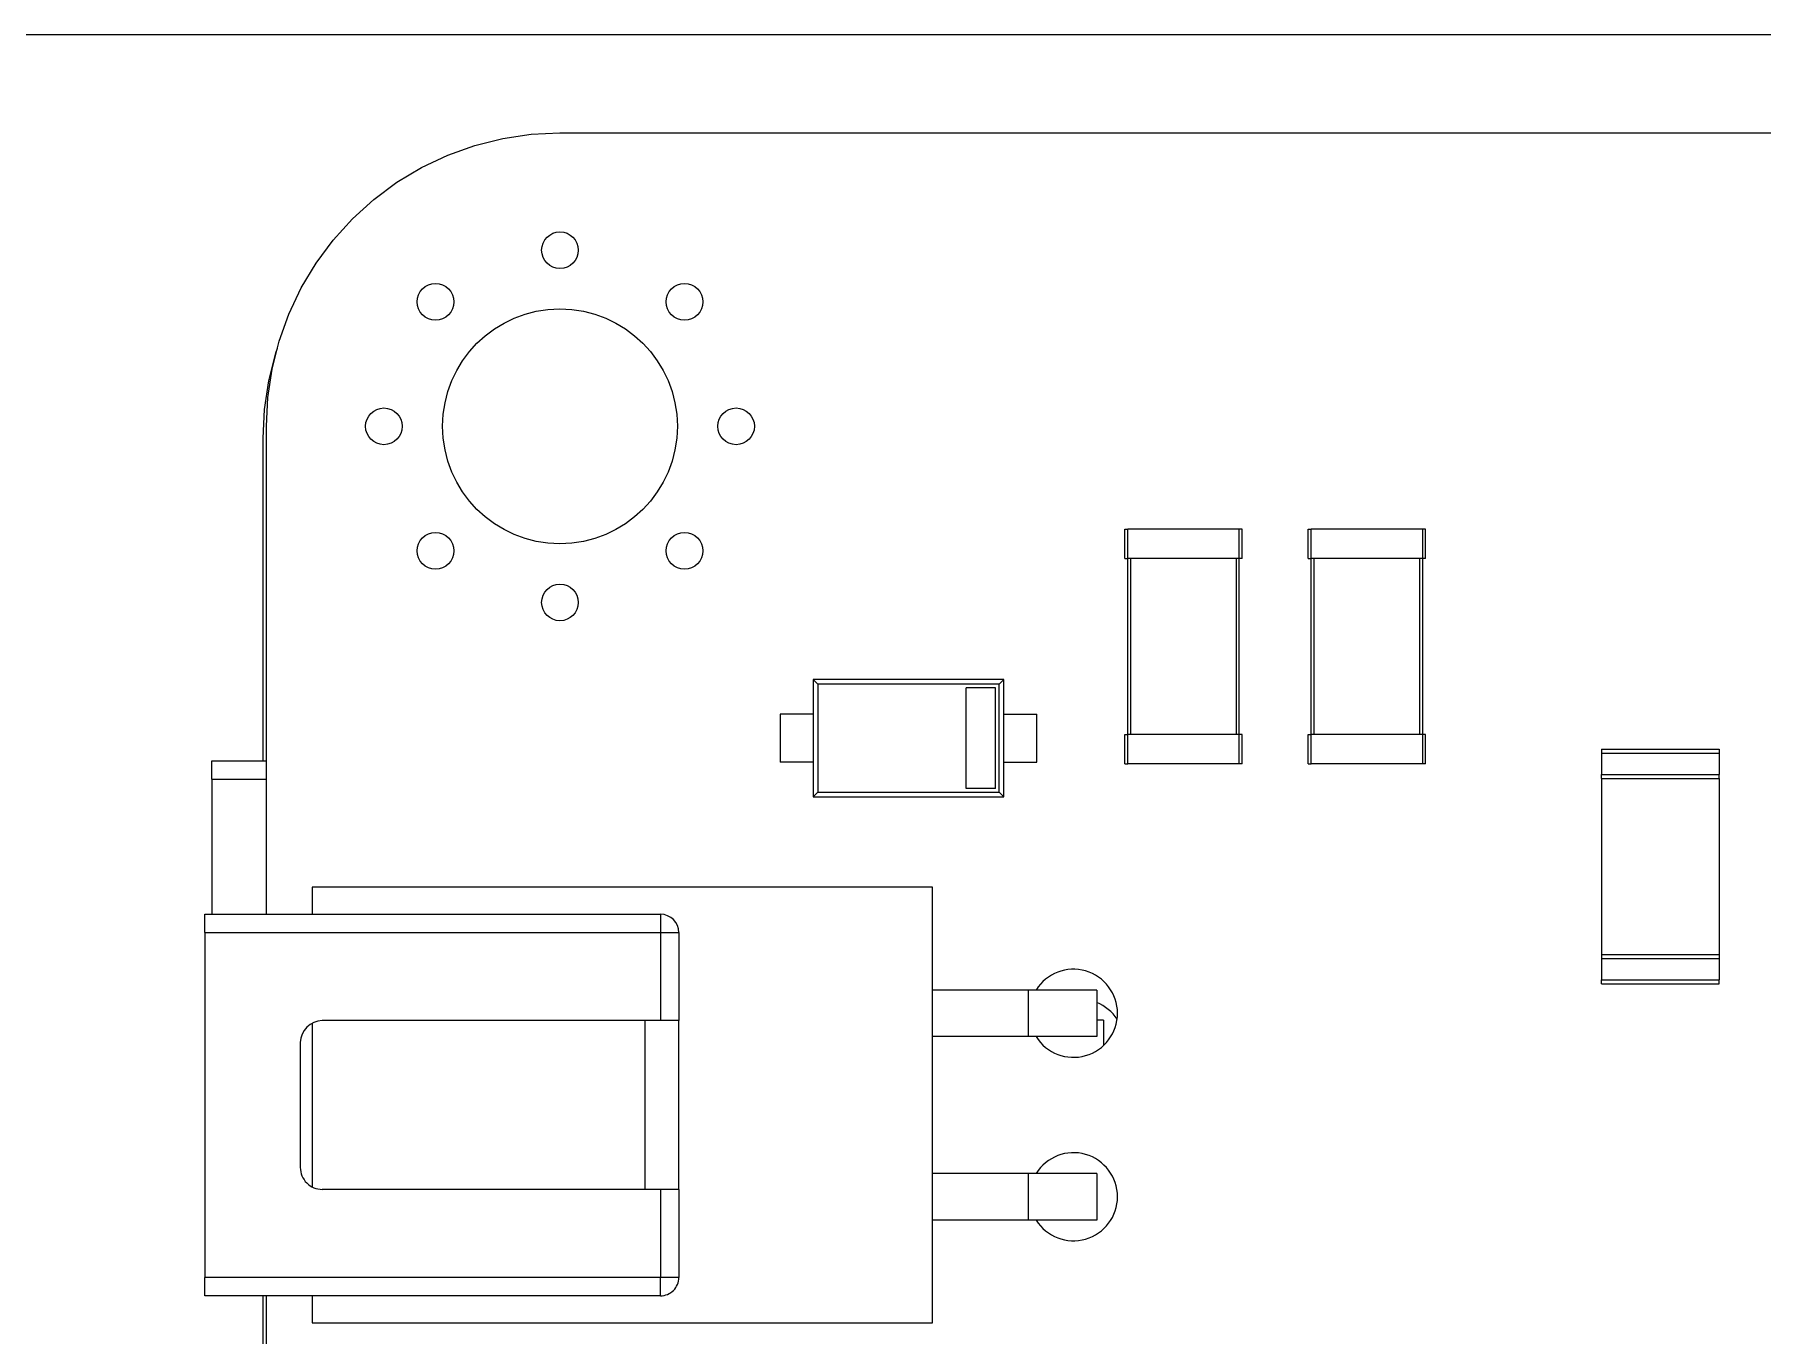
# Model space of a CAD drawing. Extents: x 0 to 11, y 0 to 8.5.
# Drawn here: x 2.9094 to 3.2185, y 6.3148 to 6.5475 of the extents above; entities that cross this region are included whole.
import ezdxf

# ---------------------------------------------------------------- set-up
doc = ezdxf.new("R2010")
doc.units = 0
doc.header["$LTSCALE"] = 0.5
doc.header["$MEASUREMENT"] = 0
doc.layers.add('TANGENT_LINES', color=7, linetype='CONTINUOUS')
doc.layers.add('VISIBLE', color=7, linetype='CONTINUOUS')

msp = doc.modelspace()

# ---------------------------------------------------------------- linework, layer by layer
at = {"layer": 'TANGENT_LINES'}
for p, q in [((3.104990398968388, 6.453786389504588), (3.104990398968388, 6.459035733336609)), ((3.124937905530068, 6.453786389504588), (3.124937905530068, 6.459035733336609)), ((3.137798797918519, 6.453786389504588), (3.137798797918519, 6.459035733336609)), ((3.157746304480199, 6.453786389504588), (3.157746304480199, 6.459035733336609)), ((3.10551533335159, 6.422290326512462), (3.10551533335159, 6.453786389504588)), ((3.124412971146866, 6.422290326512462), (3.124412971146866, 6.453786389504588)), ((3.138323732301721, 6.422290326512462), (3.138323732301721, 6.453786389504588)), ((3.157221370096997, 6.422290326512462), (3.157221370096997, 6.453786389504588)), ((3.104990398968388, 6.417040982680441), (3.104990398968388, 6.422290326512462)), ((3.124937905530068, 6.417040982680441), (3.124937905530068, 6.422290326512462)), ((3.137798797918519, 6.417040982680441), (3.137798797918519, 6.422290326512462)), ((3.157746304480199, 6.417040982680441), (3.157746304480199, 6.422290326512462)), ((3.189767301855527, 6.418943869819548), (3.210764677183611, 6.418943869819548)), ((2.941116159597494, 6.414276800130913), (2.950922157498572, 6.414276800130913)), ((3.189767301855527, 6.415138095541334), (3.210764677183611, 6.415138095541334)), ((3.021394598443453, 6.390138095541333), (3.021394598443453, 6.38685725564632)), ((2.939898535451327, 6.38685725564632), (3.021394598443453, 6.38685725564632)), ((3.021394598437561, 6.38685725564632), (3.02139459844345, 6.371109224150257)), ((3.021394598443453, 6.38685725564632), (3.024675438338467, 6.38685725564632)), ((3.189767301855527, 6.382198462995402), (3.210764677183611, 6.382198462995402)), ((3.189767301855527, 6.378392688717186), (3.210764677183611, 6.378392688717186)), ((3.087175438338466, 6.376588226774929), (3.087175438338466, 6.368254893441596)), ((3.087175438338466, 6.343779827824798), (3.087175438338466, 6.335446494491465)), ((3.021394598443453, 6.340925497116136), (3.021394598440509, 6.325177465620073)), ((3.021394598440514, 6.325177465620073), (2.939898535451327, 6.325177465620073)), ((3.021394598443453, 6.32189662572506), (3.021394598443453, 6.325177465620073)), ((3.024675438338467, 6.325177465620073), (3.021394598440514, 6.325177465620073))]:
    msp.add_line(p, q, dxfattribs=at)
at = {"layer": 'VISIBLE'}
for p, q in [((2.23507941419067, 6.547478899868445), (3.569725083482008, 6.547478899868445)), ((2.988177551199359, 6.527641520738184), (2.993174637813532, 6.528893226774928)), ((2.993174637813532, 6.52889322677493), (2.99827033335159, 6.529649106040021)), ((2.99827033335159, 6.529649106040021), (3.003415595818781, 6.529901875068893)), ((3.003415595818781, 6.529901875068893), (3.410239742800409, 6.529901875068893)), ((2.97867035959831, 6.52370351548884), (2.983327223115369, 6.525906048297239)), ((2.983327223115369, 6.525906048297239), (2.988177551199359, 6.527641520738185)), ((2.974251803167863, 6.521055129662068), (2.97867035959831, 6.523703515488839)), ((2.970114112879149, 6.517986415751308), (2.974251803167863, 6.521055129662068)), ((2.966297131251852, 6.514526901315612), (2.970114112879149, 6.517986415751308)), ((2.962837616816157, 6.510709919688315), (2.966297131251852, 6.514526901315612)), ((2.959768902905396, 6.506572229399602), (2.962837616816157, 6.510709919688315)), ((2.957120517078624, 6.502153672969155), (2.959768902905396, 6.506572229399602)), ((2.954917984270225, 6.497496809452095), (2.957120517078624, 6.502153672969155)), ((2.95318251182928, 6.492646481368105), (2.954917984270225, 6.497496809452095)), ((2.951930805792535, 6.487649394753932), (2.95318251182928, 6.492646481368105)), ((2.95256286563424, 6.490538466797579), (2.952868318003875, 6.491392150308656)), ((2.951311159597495, 6.485541380183406), (2.95256286563424, 6.490538466797579)), ((2.950555280332402, 6.480445684645349), (2.951311159597495, 6.485541380183406)), ((2.951174926527443, 6.482553699215874), (2.951930805792535, 6.487649394753932)), ((2.950922157498572, 6.477408436748683), (2.951174926527443, 6.482553699215874)), ((2.950302511303531, 6.475300422178157), (2.950555280332402, 6.480445684645349)), ((2.950922157498572, 6.390138095541334), (2.950922157498572, 6.477408436748683)), ((2.950302511303531, 6.417557640025926), (2.950302511303531, 6.475300422178157)), ((3.104465464585186, 6.453786389504588), (3.104465464585186, 6.459035733336609)), ((3.104465464585186, 6.459035733336609), (3.104990398968388, 6.459035733336609)), ((3.124937905530068, 6.459035733336609), (3.104990398968388, 6.459035733336609)), ((3.12546283991327, 6.459035733336609), (3.124937905530068, 6.459035733336609)), ((3.12546283991327, 6.453786389504588), (3.12546283991327, 6.459035733336609)), ((3.137273863535317, 6.453786389504588), (3.137273863535317, 6.459035733336609)), ((3.137273863535317, 6.459035733336609), (3.137798797918519, 6.459035733336609)), ((3.157746304480199, 6.459035733336609), (3.137798797918519, 6.459035733336609)), ((3.158271238863401, 6.459035733336609), (3.157746304480199, 6.459035733336609)), ((3.158271238863401, 6.453786389504588), (3.158271238863401, 6.459035733336609)), ((3.104465464585186, 6.453786389504588), (3.104990398968388, 6.453786389504588)), ((3.104990398968388, 6.422290326512462), (3.104990398968388, 6.453786389504588)), ((3.124937905530068, 6.453786389504588), (3.104990398968388, 6.453786389504588)), ((3.124937905530068, 6.422290326512462), (3.124937905530068, 6.453786389504588)), ((3.12546283991327, 6.453786389504588), (3.124937905530068, 6.453786389504588)), ((3.137273863535317, 6.453786389504588), (3.137798797918519, 6.453786389504588)), ((3.137798797918519, 6.422290326512462), (3.137798797918519, 6.453786389504588)), ((3.157746304480199, 6.453786389504588), (3.137798797918519, 6.453786389504588)), ((3.157746304480199, 6.422290326512462), (3.157746304480199, 6.453786389504588)), ((3.158271238863401, 6.453786389504588), (3.157746304480199, 6.453786389504588)), ((3.048691186369963, 6.432132846197502), (3.048691186369963, 6.425899250396976)), ((3.082811921278099, 6.432132846197502), (3.048691186369963, 6.432132846197502)), ((3.048691186369963, 6.432132846197502), (3.04951709359764, 6.431306938969824)), ((3.04951709359764, 6.431306938969824), (3.04951709359764, 6.411961378097095)), ((3.081986014050422, 6.431306938969824), (3.04951709359764, 6.431306938969824)), ((3.081329846071419, 6.430650770990821), (3.076080502239399, 6.430650770990821)), ((3.076080502239399, 6.412617546076097), (3.076080502239399, 6.430650770990821)), ((3.081329846071419, 6.412617546076097), (3.081329846071419, 6.430650770990821)), ((3.082811921278099, 6.432132846197502), (3.081986014050422, 6.431306938969824)), ((3.081986014050422, 6.411961378097095), (3.081986014050422, 6.431306938969824)), ((3.082811921278099, 6.425899250396976), (3.082811921278099, 6.432132846197502)), ((3.042785674558939, 6.425899250396976), (3.042785674558939, 6.417369066669942)), ((3.048691186369963, 6.425899250396976), (3.042785674558939, 6.425899250396976)), ((3.048691186369963, 6.425899250396976), (3.048691186369963, 6.417369066669942)), ((3.082811921278098, 6.425899250396976), (3.088717433089123, 6.425899250396976)), ((3.082811921278099, 6.417369066669942), (3.082811921278098, 6.425899250396976)), ((3.088717433089123, 6.417369066669942), (3.088717433089123, 6.425899250396976)), ((3.104465464585186, 6.417040982680441), (3.104465464585186, 6.422290326512462)), ((3.104465464585186, 6.422290326512462), (3.104990398968388, 6.422290326512462)), ((3.124937905530068, 6.422290326512462), (3.104990398968388, 6.422290326512462)), ((3.12546283991327, 6.422290326512462), (3.124937905530068, 6.422290326512462)), ((3.12546283991327, 6.417040982680441), (3.12546283991327, 6.422290326512462)), ((3.137273863535317, 6.417040982680441), (3.137273863535317, 6.422290326512462)), ((3.137273863535317, 6.422290326512462), (3.137798797918519, 6.422290326512462)), ((3.157746304480199, 6.422290326512462), (3.137798797918519, 6.422290326512462)), ((3.158271238863401, 6.422290326512462), (3.157746304480199, 6.422290326512462)), ((3.158271238863401, 6.417040982680441), (3.158271238863401, 6.422290326512462)), ((2.941116159597494, 6.417557640025926), (2.950922157498572, 6.417557640025926)), ((2.941116159597494, 6.414276800130913), (2.941116159597494, 6.417557640025926)), ((3.048691186369963, 6.417369066669942), (3.042785674558939, 6.417369066669942)), ((3.048691186369963, 6.417369066669942), (3.048691186369963, 6.411135470869417)), ((3.082811921278099, 6.417369066669942), (3.088717433089123, 6.417369066669942)), ((3.082811921278099, 6.411135470869417), (3.082811921278099, 6.417369066669942)), ((3.189767301855527, 6.419665654596452), (3.210764677183611, 6.419665654596452)), ((3.189767301855527, 6.419665654596451), (3.189767301855527, 6.418943869819548)), ((3.189767301855527, 6.418943869819548), (3.189767301855527, 6.415138095541334)), ((3.210764677183611, 6.419665654596451), (3.210764677183611, 6.418943869819548)), ((3.210764677183611, 6.418943869819548), (3.210764677183611, 6.415138095541334)), ((2.941116159597494, 6.414276800130913), (2.941116159597494, 6.390138095541333)), ((3.104465464585186, 6.417040982680441), (3.104990398968388, 6.417040982680441)), ((3.124937905530068, 6.417040982680441), (3.104990398968388, 6.417040982680441)), ((3.12546283991327, 6.417040982680441), (3.124937905530068, 6.417040982680441)), ((3.137273863535317, 6.417040982680441), (3.137798797918519, 6.417040982680441)), ((3.157746304480199, 6.417040982680441), (3.137798797918519, 6.417040982680441)), ((3.158271238863401, 6.417040982680441), (3.157746304480199, 6.417040982680441)), ((3.189767301855527, 6.414416310764431), (3.189767301855527, 6.415138095541334)), ((3.189767301855527, 6.41441631076443), (3.189767301855527, 6.382920247772304)), ((3.189767301855527, 6.41441631076443), (3.210764677183611, 6.41441631076443)), ((3.210764677183611, 6.414416310764431), (3.210764677183611, 6.415138095541334)), ((3.210764677183611, 6.41441631076443), (3.210764677183611, 6.382920247772304)), ((3.048691186369963, 6.411135470869417), (3.04951709359764, 6.411961378097095)), ((3.048691186369963, 6.411135470869417), (3.082811921278099, 6.411135470869417)), ((3.04951709359764, 6.411961378097095), (3.081986014050422, 6.411961378097095)), ((3.081329846071419, 6.412617546076097), (3.076080502239399, 6.412617546076097)), ((3.082811921278099, 6.411135470869417), (3.081986014050422, 6.411961378097095)), ((2.959058640438204, 6.394993738585953), (2.959058640438204, 6.390138095541333)), ((3.070082262485448, 6.394993738585953), (2.959058640438204, 6.394993738585953)), ((3.070082262485448, 6.317040982680441), (3.070082262485448, 6.394993738585953)), ((2.939898535451327, 6.390138095541333), (3.021394598443453, 6.390138095541333)), ((2.939898535451327, 6.38685725564632), (2.939898535451327, 6.390138095541333)), ((2.939898535451327, 6.38685725564632), (2.939898535451327, 6.325177465620073)), ((3.024675438338466, 6.38685725564632), (3.024675438338466, 6.371109224150257)), ((3.189767301855527, 6.382920247772304), (3.210764677183611, 6.382920247772304)), ((3.189767301855527, 6.382920247772304), (3.189767301855527, 6.382198462995402)), ((3.189767301855527, 6.382198462995402), (3.189767301855527, 6.378392688717186)), ((3.210764677183611, 6.382920247772304), (3.210764677183611, 6.382198462995402)), ((3.210764677183611, 6.382198462995402), (3.210764677183611, 6.378392688717186)), ((3.189767301855527, 6.377670903940284), (3.189767301855527, 6.378392688717186)), ((3.189767301855527, 6.377670903940284), (3.210764677183611, 6.377670903940284)), ((3.210764677183611, 6.377670903940284), (3.210764677183611, 6.378392688717186)), ((3.087175438338466, 6.376588226774929), (3.070082262485448, 6.376588226774929)), ((3.099445779545815, 6.376588226774929), (3.087175438338466, 6.376588226774929)), ((3.099445779545816, 6.376588226774929), (3.099445779545816, 6.368254893441596)), ((3.021394598443453, 6.371109224150257), (2.960895910779411, 6.371109224150257)), ((3.018638692931642, 6.340925497116136), (3.018638692931642, 6.371109224150257)), ((3.024675438338467, 6.371109224150257), (3.021394598443453, 6.371109224150257)), ((3.024675438338466, 6.340925497116136), (3.024675438338466, 6.371109224150257)), ((3.100663403691982, 6.37119937230939), (3.099445779545816, 6.37119937230939)), ((3.100663403691982, 6.37119937230939), (3.100663403691982, 6.366676167480853)), ((2.959058640438204, 6.370654237053517), (2.959058640438204, 6.341380484212876)), ((3.087175438338466, 6.368254893441596), (3.070082262485448, 6.368254893441596)), ((3.099445779545815, 6.368254893441596), (3.087175438338466, 6.368254893441596)), ((2.956958902905396, 6.367172216276241), (2.956958902905396, 6.344862504990152)), ((3.087175438338466, 6.343779827824798), (3.070082262485448, 6.343779827824798)), ((3.099445779545815, 6.343779827824798), (3.087175438338466, 6.343779827824798)), ((3.099445779545816, 6.343779827824798), (3.099445779545816, 6.335446494491465)), ((3.021394598443453, 6.340925497116136), (2.960895910779411, 6.340925497116136)), ((3.024675438338467, 6.340925497116136), (3.021394598443453, 6.340925497116136)), ((3.024675438338466, 6.340925497116136), (3.024675438338466, 6.325177465620073)), ((3.087175438338466, 6.335446494491465), (3.070082262485448, 6.335446494491465)), ((3.099445779545815, 6.335446494491465), (3.087175438338466, 6.335446494491465)), ((2.939898535451327, 6.32189662572506), (2.939898535451327, 6.325177465620073)), ((3.021394598443453, 6.32189662572506), (2.939898535451327, 6.32189662572506)), ((2.950302511303531, 6.312570763385506), (2.950302511303531, 6.32189662572506)), ((2.950922157498572, 6.188694525987528), (2.950922157498572, 6.321896625725061)), ((2.959058640438204, 6.32189662572506), (2.959058640438204, 6.317040982680441)), ((2.959058640438204, 6.317040982680441), (3.070082262485448, 6.317040982680441))]:
    msp.add_line(p, q, dxfattribs=at)
for centre, radius in [((3.003415595818781, 6.508904499740809), 0.0032808398950131), ((2.981144519703296, 6.499679512864168), 0.0032808398950131), ((3.025686671934267, 6.499679512864168), 0.0032808398950131), ((3.003415595818781, 6.477408436748683), 0.020997375328084), ((2.971919532826656, 6.477408436748683), 0.0032808398950131), ((3.034911658810908, 6.477408436748682), 0.0032808398950131), ((2.981144519703296, 6.455137360633197), 0.0032808398950131), ((3.025686671934267, 6.455137360633197), 0.0032808398950131), ((3.003415595818781, 6.445912373756556), 0.0032808398950131)]:
    msp.add_circle(centre, radius, dxfattribs=at)
for centre, radius, start, end in [((3.021394598443453, 6.38685725564632), 0.0032808398950131, 0, 90), ((3.095279112879149, 6.372421560108262), 0.0078740157480315, 211.9491671278014, 148.0508328721842), ((3.096496737025316, 6.367032705642724), 0.0078740157480315, 33.26970862541661, 68.00483191165188), ((2.960895910779411, 6.367172216276241), 0.0039370078740157, 90, 179.9999999999871), ((3.095279112879149, 6.339613161158131), 0.0078740157480315, 211.949167127807, 148.0508328721842), ((2.960895910779411, 6.344862504990152), 0.0039370078740157, 179.9999999999871, 270), ((3.021394598443453, 6.325177465620073), 0.0032808398950131, 270, 1.5511e-11)]:
    msp.add_arc(centre, radius, start, end, dxfattribs=at)

doc.saveas('drawing.dxf')
